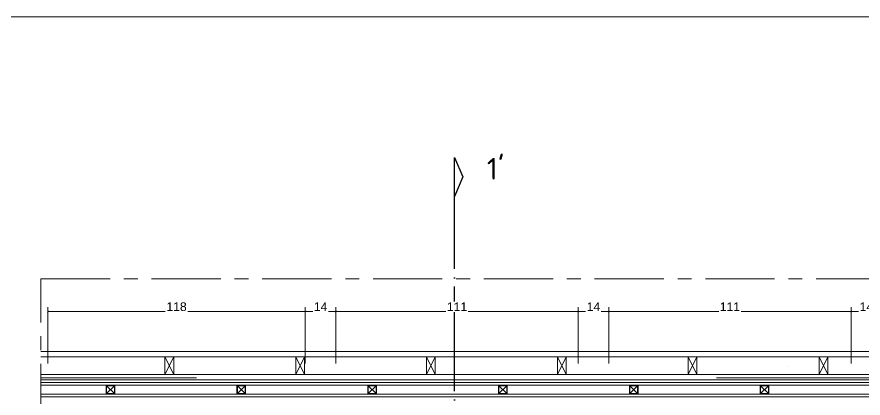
# Model space of a CAD drawing. Header units: millimetres. Extents: x 29001 to 40804, y -8833 to -5892.
# Drawn here: x 35326 to 35714.1, y -6086.9 to -5911.9 of the extents above; entities that cross this region are included whole.
import ezdxf
from ezdxf.enums import TextEntityAlignment as Align

# ---------------------------------------------------------------- set-up
doc = ezdxf.new("R2010")
doc.units = ezdxf.units.MM
for name, pattern in [('ACAD_ISO04W100', [30, 24, -3, 0, -3]), ('CENTER', [50.8, 31.75, -6.35, 6.35, -6.35]), ('DASHDOT', [14, 12, -1, 0, -1])]:
    doc.linetypes.add(name, pattern=pattern)
doc.layers.get('0').update_dxf_attribs({"lineweight": 0})
doc.layers.get('Defpoints').update_dxf_attribs({"lineweight": 0})
for name, color, linetype, lineweight in [('anahtar', 9, 'Continuous', 0), ('Auto-Yazi', 7, 'Continuous', 0), ('mutfak-soğuk oda panel', 1, 'Continuous', 0), ('xxx_Auto_Duvar_Yesil Alcipan', 93, 'Continuous', 0), ('xxx_Auto_Konstruksiyon_Metal', 141, 'Continuous', 0), ('xxx_Auto_Olcu_Ic', 33, 'Continuous', 0), ('xxx_Auto_Yardimci_Aks', 30, 'CENTER', 0), ('xxx_Auto_Yardimci_Lejand', 7, 'Continuous', 0), ('xxx_Auto_Yardimci_Metraj', 81, 'Continuous', 0), ('Y_DUVAR ALCIPAN', 6, 'Continuous', 0), ('Y_DUVAR KONST', 254, 'Continuous', 0)]:
    doc.layers.add(name, color=color, linetype=linetype, lineweight=lineweight)
doc.styles.add('AUTOBAN', font='')
doc.styles.add('standart 50', font='ARIALN.TTF', dxfattribs={"height": 10})
doc.styles.get('AUTOBAN').set_extended_font_data('Helvetica Normal Tr')
doc.dimstyles.new('AUTO_DIM_1-20', dxfattribs={"dimtxt": 4, "dimasz": 0.75, "dimexe": 2, "dimexo": 10, "dimgap": 0.2, "dimtad": 1, "dimdec": 0, "dimrnd": 0.5, "dimdsep": 46, "dimtxsty": 'AUTOBAN', "dimblk": 'ARCHTICK', "dimcen": 2, "dimclrd": 256, "dimclre": 256, "dimclrt": 256, "dimadec": 0, "dimazin": 0, "dimtfac": 1, "dimtdec": 0, "dimtix": 1, "dimtofl": 0, "dimtmove": 1, "dimatfit": 3, "dimfxl": 1, "dimtolj": 1, "dimtzin": 0, "dimlwd": -1, "dimlwe": -1, "dimarcsym": 0})

# ---------------------------------------------------------------- blocks, each defined once
blk = doc.blocks.new('AUTO_LAYOUT_A0')
at = {"layer": 'xxx_Auto_Yardimci_Metraj', "color": 1}
blk.add_lwpolyline([(42, 84), (-76.8, 84), (-76.8, 0), (42, 0)], close=True, dxfattribs=at)
at = {"layer": 'xxx_Auto_Yardimci_Lejand', "style": 'AUTOBAN'}
for tag, p in [('PROJEADI', (36.802, 80.231)), ('REVIZYON', (37.278, 12.602)), ('REVIZYON', (37.278, 12.167)), ('REVIZYON', (37.278, 11.732)), ('REVIZYON', (37.278, 11.297)), ('ÇİZİMADI', (36.802, 10.22)), ('PNO', (38.791, 9.704)), ('OLCEK', (38.791, 9.269)), ('ÇİZEN', (38.791, 8.834)), ('KONTROL', (38.791, 8.399)), ('TARIH', (38.791, 7.964)), ('PROJENO', (38.791, 7.529))]:
    blk.add_attdef(tag, text='', height=0.2, dxfattribs=at).set_placement(p, align=Align.TOP_LEFT)
for tag, p in [('TARIH', (41.806, 12.602)), ('TARIH', (41.806, 12.167)), ('TARIH', (41.806, 11.732)), ('TARIH', (41.806, 11.297)), ('PNO', (38.677, 9.704)), ('SIZE', (41.803, 9.704))]:
    blk.add_attdef(tag, text='', height=0.2, dxfattribs=at).set_placement(p, align=Align.TOP_RIGHT)
for tag, p in [('PRJT', (38.677, 6.778)), ('DC', (39.765, 6.778)), ('SSN', (40.788, 6.778))]:
    blk.add_attdef(tag, text='', height=0.2, dxfattribs=at).set_placement(p, align=Align.TOP_CENTER)
blk = doc.blocks.new('KUTU PROFIL 40X80')
for p, q in [((8, 0), (0, -4)), ((0, 0), (8, -4))]:
    blk.add_line(p, q)
blk.add_lwpolyline([(0, 0), (8, 0), (8, -4), (0, -4)], close=True)
blk = doc.blocks.new('40x40 kutu profil')
at = {"layer": 'xxx_Auto_Konstruksiyon_Metal'}
for points in [[(-1674.77, -595.98), (-1674.77, -599.98), (-1670.77, -599.98), (-1670.77, -595.98), (-1674.77, -595.98)], [(-1670.97, -596.18), (-1674.57, -599.78)], [(-1674.57, -596.18), (-1670.97, -599.78)]]:
    blk.add_lwpolyline(points, dxfattribs=at)
blk.add_lwpolyline([(-1674.57, -596.18), (-1674.57, -599.78), (-1670.97, -599.78), (-1670.97, -596.18)], close=True, dxfattribs=at)
blk = doc.blocks.new('_ArchTick')
at = {"color": 0, "linetype": 'ByBlock', "const_width": 0.15}
blk.add_lwpolyline([(-0.5, -0.5), (0.5, 0.5)], dxfattribs=at)
blk = doc.blocks.new('*D313')
at = {"layer": 'Defpoints', "color": 0, "transparency": 16777216}
for p in [(35458.31, -6047.14), (35340.16, -6080.94, 0.02), (35458.31, -6080.94, 0.02)]:
    blk.add_point(p, dxfattribs=at)
at = {"layer": 'xxx_Auto_Olcu_Ic', "transparency": 16777216}
for p, q in [((35340.16, -6070.94), (35340.16, -6045.14)), ((35458.31, -6070.94), (35458.31, -6045.14)), ((35340.16, -6047.14), (35458.31, -6047.14))]:
    blk.add_line(p, q, dxfattribs=at)
at = {"layer": 'xxx_Auto_Olcu_Ic', "transparency": 16777216, "xscale": 0.75, "yscale": 0.75, "zscale": 0.75, "rotation": 180}
blk.add_blockref('_ArchTick', (35340.16, -6047.14), dxfattribs=at)
at = {"layer": 'xxx_Auto_Olcu_Ic', "transparency": 16777216, "xscale": 0.75, "yscale": 0.75, "zscale": 0.75}
blk.add_blockref('_ArchTick', (35458.31, -6047.14), dxfattribs=at)
at = {"layer": 'xxx_Auto_Olcu_Ic', "transparency": 16777216, "insert": (35399.24, -6044.94), "char_height": 4, "attachment_point": 5, "style": 'AUTOBAN', "bg_fill": 3, "box_fill_scale": 1.1, "bg_fill_color": 256, "bg_fill_true_color": 13158600, "bg_fill_transparency": 0}
blk.add_mtext('\\A1;118', dxfattribs=at)
blk = doc.blocks.new('*D314')
at = {"layer": 'Defpoints', "color": 0, "transparency": 16777216}
for p in [(35472.31, -6047.14), (35458.31, -6080.94, 0.02), (35472.31, -6080.94, 0.02)]:
    blk.add_point(p, dxfattribs=at)
at = {"layer": 'xxx_Auto_Olcu_Ic', "transparency": 16777216}
for p, q in [((35458.31, -6070.94), (35458.31, -6045.14)), ((35472.31, -6070.94), (35472.31, -6045.14)), ((35458.31, -6047.14), (35472.31, -6047.14))]:
    blk.add_line(p, q, dxfattribs=at)
at = {"layer": 'xxx_Auto_Olcu_Ic', "transparency": 16777216, "xscale": 0.75, "yscale": 0.75, "zscale": 0.75, "rotation": 180}
blk.add_blockref('_ArchTick', (35458.31, -6047.14), dxfattribs=at)
at = {"layer": 'xxx_Auto_Olcu_Ic', "transparency": 16777216, "xscale": 0.75, "yscale": 0.75, "zscale": 0.75}
blk.add_blockref('_ArchTick', (35472.31, -6047.14), dxfattribs=at)
at = {"layer": 'xxx_Auto_Olcu_Ic', "transparency": 16777216, "insert": (35465.31, -6044.94), "char_height": 4, "attachment_point": 5, "style": 'AUTOBAN', "bg_fill": 3, "box_fill_scale": 1.1, "bg_fill_color": 256, "bg_fill_true_color": 13158600, "bg_fill_transparency": 0}
blk.add_mtext('\\A1;14', dxfattribs=at)
blk = doc.blocks.new('*D315')
at = {"layer": 'Defpoints', "color": 0, "transparency": 16777216}
for p in [(35583.47, -6047.14), (35472.31, -6080.94, 0.02), (35583.47, -6080.94, 0.02)]:
    blk.add_point(p, dxfattribs=at)
at = {"layer": 'xxx_Auto_Olcu_Ic', "transparency": 16777216}
for p, q in [((35472.31, -6070.94), (35472.31, -6045.14)), ((35583.47, -6070.94), (35583.47, -6045.14)), ((35472.31, -6047.14), (35583.47, -6047.14))]:
    blk.add_line(p, q, dxfattribs=at)
at = {"layer": 'xxx_Auto_Olcu_Ic', "transparency": 16777216, "xscale": 0.75, "yscale": 0.75, "zscale": 0.75, "rotation": 180}
blk.add_blockref('_ArchTick', (35472.31, -6047.14), dxfattribs=at)
at = {"layer": 'xxx_Auto_Olcu_Ic', "transparency": 16777216, "xscale": 0.75, "yscale": 0.75, "zscale": 0.75}
blk.add_blockref('_ArchTick', (35583.47, -6047.14), dxfattribs=at)
at = {"layer": 'xxx_Auto_Olcu_Ic', "transparency": 16777216, "insert": (35527.89, -6044.94), "char_height": 4, "attachment_point": 5, "style": 'AUTOBAN', "bg_fill": 3, "box_fill_scale": 1.1, "bg_fill_color": 256, "bg_fill_true_color": 13158600, "bg_fill_transparency": 0}
blk.add_mtext('\\A1;111', dxfattribs=at)
blk = doc.blocks.new('*D316')
at = {"layer": 'Defpoints', "color": 0, "transparency": 16777216}
for p in [(35597.46, -6047.14), (35583.47, -6080.94, 0.02), (35597.46, -6080.94, 0.02)]:
    blk.add_point(p, dxfattribs=at)
at = {"layer": 'xxx_Auto_Olcu_Ic', "transparency": 16777216}
for p, q in [((35583.47, -6070.94), (35583.47, -6045.14)), ((35597.46, -6070.94), (35597.46, -6045.14)), ((35583.47, -6047.14), (35597.46, -6047.14))]:
    blk.add_line(p, q, dxfattribs=at)
at = {"layer": 'xxx_Auto_Olcu_Ic', "transparency": 16777216, "xscale": 0.75, "yscale": 0.75, "zscale": 0.75, "rotation": 180}
blk.add_blockref('_ArchTick', (35583.47, -6047.14), dxfattribs=at)
at = {"layer": 'xxx_Auto_Olcu_Ic', "transparency": 16777216, "xscale": 0.75, "yscale": 0.75, "zscale": 0.75}
blk.add_blockref('_ArchTick', (35597.46, -6047.14), dxfattribs=at)
at = {"layer": 'xxx_Auto_Olcu_Ic', "transparency": 16777216, "insert": (35590.46, -6044.94), "char_height": 4, "attachment_point": 5, "style": 'AUTOBAN', "bg_fill": 3, "box_fill_scale": 1.1, "bg_fill_color": 256, "bg_fill_true_color": 13158600, "bg_fill_transparency": 0}
blk.add_mtext('\\A1;14', dxfattribs=at)
blk = doc.blocks.new('*D317')
at = {"layer": 'Defpoints', "color": 0, "transparency": 16777216}
for p in [(35708.62, -6047.14), (35597.46, -6080.94, 0.02), (35708.62, -6080.94, 0.02)]:
    blk.add_point(p, dxfattribs=at)
at = {"layer": 'xxx_Auto_Olcu_Ic', "transparency": 16777216}
for p, q in [((35597.46, -6070.94), (35597.46, -6045.14)), ((35708.62, -6070.94), (35708.62, -6045.14)), ((35597.46, -6047.14), (35708.62, -6047.14))]:
    blk.add_line(p, q, dxfattribs=at)
at = {"layer": 'xxx_Auto_Olcu_Ic', "transparency": 16777216, "xscale": 0.75, "yscale": 0.75, "zscale": 0.75, "rotation": 180}
blk.add_blockref('_ArchTick', (35597.46, -6047.14), dxfattribs=at)
at = {"layer": 'xxx_Auto_Olcu_Ic', "transparency": 16777216, "xscale": 0.75, "yscale": 0.75, "zscale": 0.75}
blk.add_blockref('_ArchTick', (35708.62, -6047.14), dxfattribs=at)
at = {"layer": 'xxx_Auto_Olcu_Ic', "transparency": 16777216, "insert": (35653.04, -6044.94), "char_height": 4, "attachment_point": 5, "style": 'AUTOBAN', "bg_fill": 3, "box_fill_scale": 1.1, "bg_fill_color": 256, "bg_fill_true_color": 13158600, "bg_fill_transparency": 0}
blk.add_mtext('\\A1;111', dxfattribs=at)
blk = doc.blocks.new('*D318')
at = {"layer": 'Defpoints', "color": 0, "transparency": 16777216}
for p in [(35722.61, -6047.14), (35708.62, -6080.94, 0.02), (35722.61, -6080.94, 0.02)]:
    blk.add_point(p, dxfattribs=at)
at = {"layer": 'xxx_Auto_Olcu_Ic', "transparency": 16777216}
for p, q in [((35708.62, -6070.94), (35708.62, -6045.14)), ((35722.61, -6070.94), (35722.61, -6045.14)), ((35708.62, -6047.14), (35722.61, -6047.14))]:
    blk.add_line(p, q, dxfattribs=at)
at = {"layer": 'xxx_Auto_Olcu_Ic', "transparency": 16777216, "xscale": 0.75, "yscale": 0.75, "zscale": 0.75, "rotation": 180}
blk.add_blockref('_ArchTick', (35708.62, -6047.14), dxfattribs=at)
at = {"layer": 'xxx_Auto_Olcu_Ic', "transparency": 16777216, "xscale": 0.75, "yscale": 0.75, "zscale": 0.75}
blk.add_blockref('_ArchTick', (35722.61, -6047.14), dxfattribs=at)
at = {"layer": 'xxx_Auto_Olcu_Ic', "transparency": 16777216, "insert": (35715.62, -6044.94), "char_height": 4, "attachment_point": 5, "style": 'AUTOBAN', "bg_fill": 3, "box_fill_scale": 1.1, "bg_fill_color": 256, "bg_fill_true_color": 13158600, "bg_fill_transparency": 0}
blk.add_mtext('\\A1;14', dxfattribs=at)

msp = doc.modelspace()

# ---------------------------------------------------------------- linework, layer by layer
at = {"color": 8, "linetype": 'Continuous', "true_color": 0x6e6e6e}
msp.add_line((35680.02, -6072.2, 0.02), (35680.01, -6072.19, 0.02), dxfattribs=at)
at = {"color": 8, "true_color": 0x6e6e6e}
msp.add_line((35796.75, -6077.5, 0.02), (35646.89, -6077.5, 0.02), dxfattribs=at)
at = {"layer": 'anahtar', "lineweight": 0}
for p, q in [((35837.93, -6065.5, 0.02), (35336.99, -6065.5, 0.02)), ((35837.93, -6068, 0.02), (35336.99, -6068, 0.02)), ((35837.93, -6076, 0.02), (35336.99, -6076, 0.02)), ((35837.93, -6078.5, 0.02), (35336.99, -6078.5, 0.02))]:
    msp.add_line(p, q, dxfattribs=at)
at = {"layer": 'Auto-Yazi', "color": 4, "linetype": 'DASHDOT', "lineweight": -3, "ltscale": 4, "elevation": 0.02}
msp.add_lwpolyline([(35526.69, -6364.13), (35526.69, -5976.5)], dxfattribs=at)
at = {"layer": 'Auto-Yazi', "color": 4, "linetype": 'ACAD_ISO04W100', "lineweight": -3, "elevation": 0.02}
msp.add_lwpolyline([(35526.69, -5994.26), (35526.69, -5976.5), (35530.55, -5985.38), (35526.69, -5994.26)], dxfattribs=at)
at = {"layer": 'mutfak-soğuk oda panel', "color": 8, "true_color": 0x6e6e6e}
msp.add_line((35408.43, -6077.5, 0.02), (35336.99, -6077.5, 0.02), dxfattribs=at)
at = {"layer": 'xxx_Auto_Duvar_Yesil Alcipan', "linetype": 'Continuous'}
for p, q in [((35336.99, -6078.5, 0.02), (35969.72, -6078.5, 0.02)), ((35336.99, -6079.75, 0.02), (35969.72, -6079.75, 0.02)), ((35336.99, -6081, 0.02), (35969.72, -6081, 0.02)), ((35336.99, -6085, 0.02), (35969.72, -6085, 0.02)), ((35336.99, -6086.25, 0.02), (35969.72, -6086.25, 0.02))]:
    msp.add_line(p, q, dxfattribs=at)
at = {"layer": 'xxx_Auto_Yardimci_Aks', "elevation": 0.02}
msp.add_lwpolyline([(35336.99, -6032.06), (35974.01, -6032.06), (35974.01, -6407.76), (35336.99, -6407.76)], close=True, dxfattribs=at)
at = {"layer": 'Y_DUVAR ALCIPAN'}
for p, q in [((35837.93, -6065.5, 0.02), (35336.99, -6065.5, 0.02)), ((35837.93, -6068, 0.02), (35336.99, -6068, 0.02)), ((35837.93, -6076, 0.02), (35336.99, -6076, 0.02)), ((35837.93, -6078.5, 0.02), (35336.99, -6078.5, 0.02))]:
    msp.add_line(p, q, dxfattribs=at)

# ---------------------------------------------------------------- block references
at = {"layer": 'xxx_Auto_Konstruksiyon_Metal', "rotation": 90}
for p in [(34770.95, -4410.23, 0.02), (34830.95, -4410.23, 0.02), (34890.95, -4410.23, 0.02), (34950.95, -4410.23, 0.02), (35010.95, -4410.23, 0.02), (35070.95, -4410.23, 0.02)]:
    msp.add_blockref('40x40 kutu profil', p, dxfattribs=at)
at = {"layer": 'xxx_Auto_Yardimci_Lejand', "color": 5, "xscale": 20, "yscale": 20, "zscale": 20}
msp.add_blockref('AUTO_LAYOUT_A0', (36692.41, -7591.9), dxfattribs=at)
at = {"layer": 'Y_DUVAR KONST', "xscale": -1, "rotation": 270}
for p in [(35397.93, -6076, 0.02), (35457.93, -6076, 0.02), (35517.93, -6076, 0.02), (35577.93, -6076, 0.02), (35637.93, -6076, 0.02), (35697.93, -6076, 0.02)]:
    msp.add_blockref('KUTU PROFIL 40X80', p, dxfattribs=at)

# ---------------------------------------------------------------- texts
at = {"layer": 'Auto-Yazi', "color": 4, "linetype": 'ACAD_ISO04W100', "lineweight": 30, "insert": (35541.6, -5976.59, 0.02), "char_height": 10, "width": 46.7541, "attachment_point": 1, "style": 'standart 50'}
msp.add_mtext("{\\fISOCPEUR|b0|i0|c162|p34;1'}", dxfattribs=at)

# ---------------------------------------------------------------- next in the draw order: dimensions: what is measured, and where the dimension line sits
at = {"layer": 'xxx_Auto_Olcu_Ic'}
dim = msp.add_linear_dim(base=(35458.31, -6047.14), p1=(35340.16, -6080.94, 0.02), p2=(35458.31, -6080.94, 0.02), dimstyle='AUTO_DIM_1-20', override={"dimtfill": 1}, dxfattribs=at)
dim.commit()
dim.dimension.update_dxf_attribs({"geometry": '*D313', "text_midpoint": (35399.24, -6044.94)})

# ---------------------------------------------------------------- next in the draw order: dimensions: what is measured, and where the dimension line sits
dim = msp.add_linear_dim(base=(35472.31, -6047.14), p1=(35458.31, -6080.94, 0.02), p2=(35472.31, -6080.94, 0.02), dimstyle='AUTO_DIM_1-20', override={"dimtfill": 1}, dxfattribs=at)
dim.commit()
dim.dimension.update_dxf_attribs({"geometry": '*D314', "text_midpoint": (35465.31, -6044.94)})

# ---------------------------------------------------------------- next in the draw order: dimensions: what is measured, and where the dimension line sits
dim = msp.add_linear_dim(base=(35583.47, -6047.14), p1=(35472.31, -6080.94, 0.02), p2=(35583.47, -6080.94, 0.02), dimstyle='AUTO_DIM_1-20', override={"dimtfill": 1}, dxfattribs=at)
dim.commit()
dim.dimension.update_dxf_attribs({"geometry": '*D315', "text_midpoint": (35527.89, -6044.94)})

# ---------------------------------------------------------------- next in the draw order: dimensions: what is measured, and where the dimension line sits
dim = msp.add_linear_dim(base=(35597.46, -6047.14), p1=(35583.47, -6080.94, 0.02), p2=(35597.46, -6080.94, 0.02), dimstyle='AUTO_DIM_1-20', override={"dimtfill": 1}, dxfattribs=at)
dim.commit()
dim.dimension.update_dxf_attribs({"geometry": '*D316', "text_midpoint": (35590.46, -6044.94)})

# ---------------------------------------------------------------- next in the draw order: dimensions: what is measured, and where the dimension line sits
dim = msp.add_linear_dim(base=(35708.62, -6047.14), p1=(35597.46, -6080.94, 0.02), p2=(35708.62, -6080.94, 0.02), dimstyle='AUTO_DIM_1-20', override={"dimtfill": 1}, dxfattribs=at)
dim.commit()
dim.dimension.update_dxf_attribs({"geometry": '*D317', "text_midpoint": (35653.04, -6044.94)})

# ---------------------------------------------------------------- next in the draw order: dimensions: what is measured, and where the dimension line sits
dim = msp.add_linear_dim(base=(35722.61, -6047.14), p1=(35708.62, -6080.94, 0.02), p2=(35722.61, -6080.94, 0.02), dimstyle='AUTO_DIM_1-20', override={"dimtfill": 1}, dxfattribs=at)
dim.commit()
dim.dimension.update_dxf_attribs({"geometry": '*D318', "text_midpoint": (35715.62, -6044.94)})

doc.saveas('drawing.dxf')
